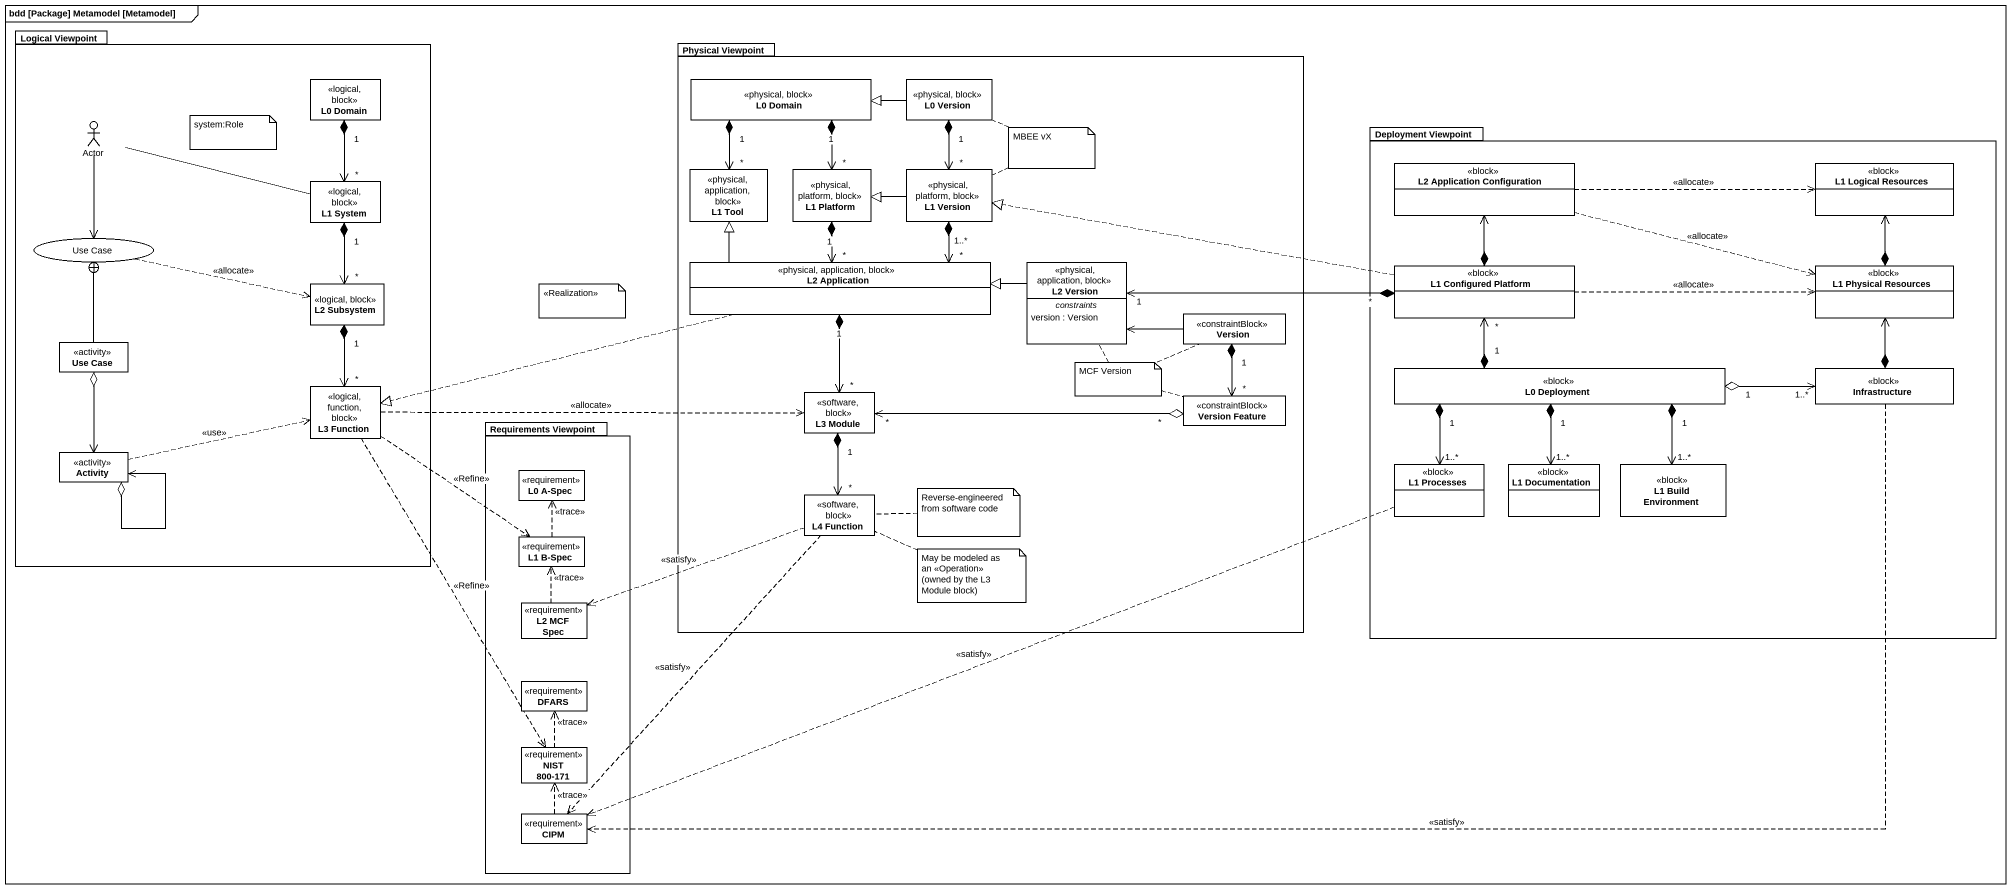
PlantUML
@startuml
mainframe bdd [Package] Metamodel [Metamodel]
allowmixing
hide circle
hide empty members
package "Logical Viewpoint" as Logical_Viewpoint {
  class "L0 Domain" as L0_Domain <<logical, block>>
  actor "Actor" as Actor_
  class "L1 System" as L1_System <<logical, block>>
  usecase "Use Case" as Use_Case
  class "L2 Subsystem" as L2_Subsystem <<logical, block>>
  class "Use Case" as Use_Case_2 <<activity>>
  class "L3 Function" as L3_Function <<logical, function, block>>
  class Activity <<activity>>
}
package "Physical Viewpoint" as Physical_Viewpoint {
  class "L0 Domain" as L0_Domain_2 <<physical, block>>
  class "L0 Version" as L0_Version <<physical, block>>
  class "L1 Tool" as L1_Tool <<physical, application, block>>
  class "L1 Platform" as L1_Platform <<physical, platform, block>>
  class "L1 Version" as L1_Version <<physical, platform, block>>
  class "L2 Application" as L2_Application <<physical, application, block>>
  class "L2 Version" as L2_Version <<physical, application, block>> {
    -- constraints --
    version : Version
  }
  class Version <<constraintBlock>>
  class "L3 Module" as L3_Module <<software, block>>
  class "Version Feature" as Version_Feature <<constraintBlock>>
  class "L4 Function" as L4_Function <<software, block>>
}
package "Deployment Viewpoint" as Deployment_Viewpoint {
  class "L2 Application Configuration" as L2_Application_Configuration <<block>>
  class "L1 Logical Resources" as L1_Logical_Resources <<block>>
  class "L1 Configured Platform" as L1_Configured_Platform <<block>>
  class "L1 Physical Resources" as L1_Physical_Resources <<block>>
  class "L0 Deployment" as L0_Deployment <<block>>
  class Infrastructure <<block>>
  class "L1 Processes" as L1_Processes <<block>>
  class "L1 Documentation" as L1_Documentation <<block>>
  class "L1 Build Environment" as L1_Build_Environment <<block>>
}
package "Requirements Viewpoint" as Requirements_Viewpoint {
  class "L0 A-Spec" as L0_A_Spec <<requirement>>
  class "L1 B-Spec" as L1_B_Spec <<requirement>>
  class "L2 MCF Spec" as L2_MCF_Spec <<requirement>>
  class DFARS <<requirement>>
  class "NIST 800-171" as NIST_800_171 <<requirement>>
  class CIPM <<requirement>>
}
L0_Domain "1" *--> "*" L1_System
L0_Domain_2 "1" *--> "*" L1_Tool
L0_Domain_2 "1" *--> "*" L1_Platform
L0_Version -left-|> L0_Domain_2
L0_Version "1" *--> "*" L1_Version
Actor_ -right- L1_System
Actor_ --> Use_Case
L1_System "1" *--> "*" L2_Subsystem
L1_Platform "1" *--> "*" L2_Application
L1_Version -left-|> L1_Platform
L1_Version "1..*" *--> "*" L2_Application
L2_Application_Configuration .right.> L1_Logical_Resources : <<allocate>>
L2_Application_Configuration .right.> L1_Physical_Resources : <<allocate>>
Use_Case .right.> L2_Subsystem : <<allocate>>
L2_Application -up-|> L1_Tool
L2_Application .left.|> L3_Function
L2_Application "1" *--> "*" L3_Module
L2_Version -left-|> L2_Application
L1_Configured_Platform .left.|> L1_Version
L1_Configured_Platform *-up-> L2_Application_Configuration
L1_Configured_Platform "*" *-left-> "1" L2_Version
L1_Configured_Platform .right.> L1_Physical_Resources : <<allocate>>
L1_Physical_Resources *-up-> L1_Logical_Resources
L2_Subsystem "1" *--> "*" L3_Function
Version -left-> L2_Version
Version "1" *--> "*" Version_Feature
Use_Case_2 -up-+ Use_Case
Use_Case_2 o--> Activity
L3_Function .right.> L3_Module : <<allocate>>
L3_Function ..> L1_B_Spec : <<Refine>>
L3_Function ..> NIST_800_171 : <<Refine>>
L3_Module "1" *--> "*" L4_Function
L0_Deployment "1" *-up-> "*" L1_Configured_Platform
L0_Deployment "1" o-right-> "1..*" Infrastructure
L0_Deployment "1" *--> "1..*" L1_Processes
L0_Deployment "1" *--> "1..*" L1_Documentation
L0_Deployment "1" *--> "1..*" L1_Build_Environment
Infrastructure *-up-> L1_Physical_Resources
Infrastructure .left.> CIPM : <<satisfy>>
Version_Feature "*" o-left-> "*" L3_Module
Activity .right.> L3_Function : <<use>>
Activity o--> Activity
L1_Processes .left.> CIPM : <<satisfy>>
L4_Function .left.> L2_MCF_Spec : <<satisfy>>
L4_Function ..> CIPM : <<satisfy>>
L1_B_Spec .up.> L0_A_Spec : <<trace>>
L2_MCF_Spec .up.> L1_B_Spec : <<trace>>
NIST_800_171 .up.> DFARS : <<trace>>
CIPM .up.> NIST_800_171 : <<trace>>
note as N1
  system:Role
end note
note as N2
  MBEE vX
end note
N2 .. L1_Version
N2 .. L0_Version
note as N3
  <<Realization>>
end note
note as N4
  MCF Version
end note
N4 .. L2_Version
N4 .. Version
N4 .. Version_Feature
note right of L4_Function : Reverse-engineered from software code
note right of L4_Function : May be modeled as an <<Operation>> (owned by the L3 Module block)
@enduml
